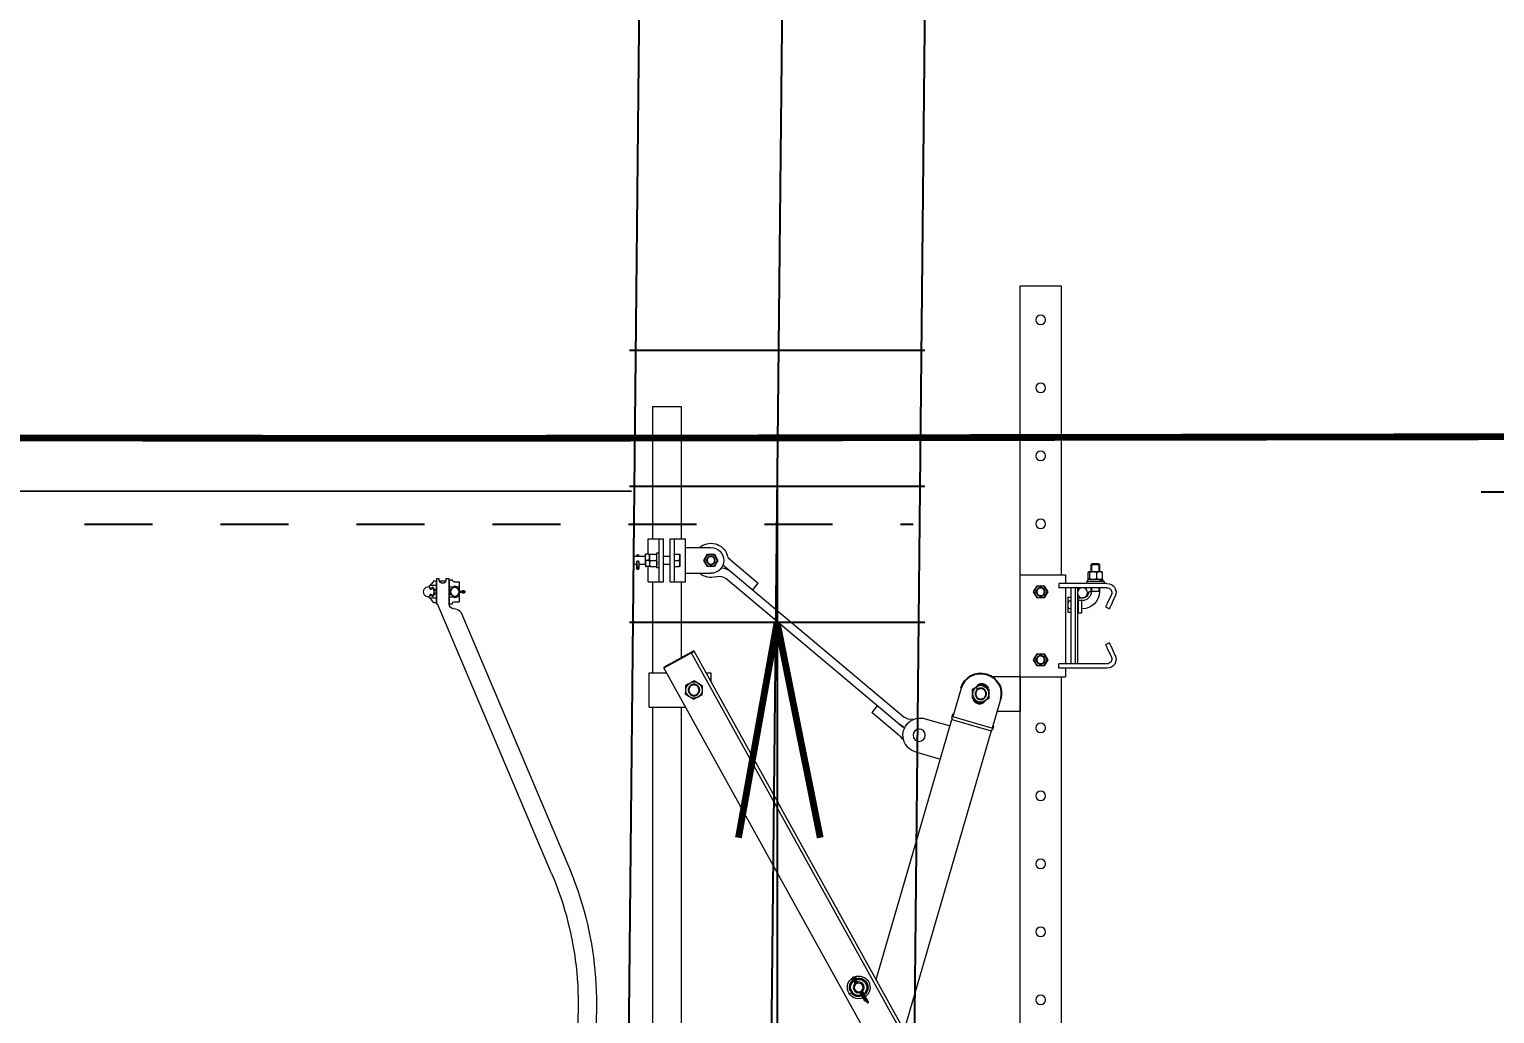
# Model space of a CAD drawing. Header units: millimetres. Extents: x -37020 to 35906, y -101 to 52234.
# Drawn here: x -108.002 to -105.846, y 321.276 to 322.724 of the extents above; entities that cross this region are included whole.
import ezdxf

# ---------------------------------------------------------------- set-up
doc = ezdxf.new("R2010")
doc.units = ezdxf.units.MM
doc.header["$PDMODE"] = 35
doc.header["$PDSIZE"] = 1
for name, pattern in [('CENTROX2', [101.6, 63.5, -12.7, 12.7, -12.7]), ('DASHED2', [0.375, 0.25, -0.125]), ('HIDDEN', [9.525, 6.35, -3.175])]:
    doc.linetypes.add(name, pattern=pattern)
for name, color, linetype in [('Catenaria', 2, 'Continuous'), ('Eje unifilar', 4, 'CENTROX2'), ('R10', 240, 'Continuous'), ('unifilar VIAS Ppales', 5, 'DASHED2')]:
    doc.layers.add(name, color=color, linetype=linetype)
doc.styles.add('Romans', font='romans.shx', dxfattribs={"width": 0.8})
doc.styles.get("Standard").update_dxf_attribs({"font": 'arial.ttf'})
doc.dimstyles.get("Standard").update_dxf_attribs({"dimtxt": 0.18, "dimasz": 0.18, "dimexe": 0.18, "dimexo": 0.0625, "dimgap": 0.09, "dimtad": 0, "dimtih": 1, "dimtoh": 1, "dimdec": 4, "dimzin": 0, "dimdsep": 46, "dimtxsty": 'Standard', "dimcen": 0.09, "dimadec": 0, "dimazin": 0, "dimtfac": 1, "dimtdec": 4, "dimtofl": 0, "dimtmove": 0, "dimatfit": 3, "dimfxl": 1, "dimtolj": 1, "dimtzin": 0, "dimarcsym": 0})

# ---------------------------------------------------------------- blocks, each defined once
blk = doc.blocks.new('cat1234')
at = {"layer": 'Catenaria', "color": 0, "ltscale": 0.1}
for p, q in [((0.9998, 0.42), (10.8394, 0.3188)), ((0.9998, 0.21), (10.8394, 0.1088)), ((0.9998, 0.21), (10.8394, 0.1088)), ((0.9998, 0), (10.8372, -0.1012))]:
    blk.add_line(p, q, dxfattribs=at)
blk = doc.blocks.new('ménsula móvil IN G 2.8m')
at = {"color": 8, "linetype": 'Continuous', "lineweight": 15}
for p, q in [((2372.6, 109.7), (2386, 103.5)), ((2446, 103.5), (2459.4, 109.7)), ((1283.3, 92.1), (2376.6, -513.9)), ((1285.6, 96.3), (2378.9, -509.8)), ((2353.6, 97.6), (2353.6, 26.7)), ((2360, 97.6), (2360, 26.7)), ((2383.3, 97.8), (2370, 104)), ((2390.8, 101.3), (2388.1, 95.5)), ((2443.9, 95.5), (2441.2, 101.3)), ((2462, 104), (2448.7, 97.8)), ((2472, 86.5), (2466.4, 86.5)), ((2466.4, 86.5), (2466.4, 74.5)), ((2472, 97.6), (2472, 26.7)), ((2478.4, 97.6), (2478.4, 26.7)), ((2481.2, 93.2), (2478.4, 93.2)), ((2481.2, 93.2), (2481.2, 67.8)), ((2484.3, 91.5), (2481.2, 91.5)), ((2484.3, 89), (2481.2, 89)), ((2484.3, 87.7), (2481.2, 87.7)), ((2484.3, 91.5), (2484.3, 89)), ((2484.5, 90.3), (2484.3, 90)), ((2484.3, 87.8), (2484.3, 89)), ((2484.3, 87.7), (2484.3, 69.5)), ((2485.6, 90.9), (2494.4, 90.9)), ((2495.7, 90), (2495.5, 90.3)), ((2495.7, 86.8), (2495.7, 90)), ((2495.7, 77.5), (2495.7, 86.8)), ((2506.1, 86.5), (2495.7, 86.5)), ((2507.1, 85.5), (2506.1, 86.5)), ((2506.1, 74.5), (2506.1, 86.5)), ((2472, 85.5), (2466.4, 85.5)), ((2466.4, 75.5), (2472, 75.5)), ((2466.4, 74.5), (2472, 74.5)), ((2466.4, 72.4), (2466.4, 74.5)), ((2478.4, 67.8), (2481.2, 67.8)), ((2481.2, 69.5), (2484.3, 69.5)), ((2484.3, 71), (2484.5, 70.7)), ((2485.6, 82.7), (2494.4, 82.7)), ((2485.6, 72.3), (2494.4, 72.3)), ((2485.6, 70.1), (2494.4, 70.1)), ((2495.5, 70.7), (2495.7, 71)), ((2506.1, 85.5), (2495.7, 85.5)), ((2495.7, 71.2), (2495.7, 77.5)), ((2495.7, 75.5), (2506.1, 75.5)), ((2495.7, 74.5), (2506.1, 74.5)), ((2495.7, 71), (2495.7, 71.2)), ((2506.1, 74.5), (2507.1, 75.5)), ((2507.1, 85.5), (2507.1, 75.5)), ((1261, 51.8), (2354.2, -554.2)), ((2472, 54), (2360, 54)), ((2472, 51), (2360, 51)), ((2360, 44.8), (2472, 44.8)), ((2434.6, 59.9), (2434.6, 55.2)), ((2453.1, 59.9), (2434.6, 59.9)), ((2453.1, 55.2), (2434.6, 55.2)), ((2436.1, 40.8), (2436.1, 44.8)), ((2441.1, 61.2), (2441.1, 59.9)), ((2441.1, 55.2), (2441.1, 54)), ((2441.6, 40.8), (2441.6, 44.8)), ((2452.6, 40.8), (2452.6, 44.8)), ((2453.1, 61.2), (2453.1, 55.2)), ((2453.1, 59.9), (2453.1, 55.2)), ((2453.1, 54), (2453.1, 55.2)), ((2453.1, 55.2), (2455, 55.2)), ((2457, 61.2), (2457, 61.5)), ((2457, 57.2), (2457, 61.2)), ((2458.1, 40.8), (2458.1, 44.8)), ((2341, 30.1), (1404.9, 30.1)), ((2353.6, 36.5), (2341, 36.5)), ((2341, -30), (2341, 36.5)), ((2353.6, 26.7), (2360, 26.7)), ((2472, 36.5), (2360, 36.5)), ((2436.1, 40.8), (2437.6, 39.9)), ((2438.9, 39.9), (2437.6, 39.9)), ((2447.1, 39.9), (2438.9, 39.9)), ((2455.3, 39.9), (2447.1, 39.9)), ((2456.6, 39.9), (2455.3, 39.9)), ((2456.6, 39.9), (2458.1, 40.8)), ((2478.4, 26.7), (2472, 26.7)), ((2491, 36.5), (2478.4, 36.5)), ((2491, -30), (2491, 36.5)), ((2916, 30.1), (2491, 30.1)), ((2916, -30.2), (2916, 30.1)), ((1513.6, -30.2), (2916, -30.2)), ((2341.4, -30.2), (2290.6, -30.2)), ((2290.6, -64.5), (2290.6, -30.2)), ((2341.4, -72.1), (2341.4, -30.2)), ((2307.6, -59.1), (2265.3, -71.4)), ((2261.5, -72.6), (1821.7, -200.9)), ((2278.4, -130.4), (2261.5, -72.6)), ((2263, -70.7), (2261.7, -73.2)), ((2267.8, -69.3), (2263, -70.7)), ((2264.9, -70.1), (2282.6, -130.6)), ((2268.2, -70.6), (2267.8, -69.3)), ((2269.1, -70), (2269.2, -70.3)), ((2324.4, -117), (2282.2, -129.3)), ((2285.5, -129.8), (2285.1, -128.5)), ((2286.1, -128.2), (2286.2, -128.5)), ((1896, -242.1), (2278.4, -130.4)), ((2230.5, -183.9), (2219.9, -147.5)), ((2279.3, -169.7), (2268.7, -133.3)), ((2280.7, -131.2), (2278.2, -129.8)), ((2285.5, -129.8), (2280.7, -131.2)), ((2254.2, -207.4), (2288.6, -248.4)), ((2266.1, -201.9), (2485.5, -463)), ((2503.4, -464.6), (2281.8, -200.7)), ((1877.4, -263.4), (1861.7, -254.7)), ((1877.2, -263.7), (1861.9, -255.2)), ((1878.3, -262.2), (1862.8, -253.6)), ((1877.1, -264), (1864.9, -257.3)), ((1877.2, -263.7), (1865.4, -257.2)), ((2298.4, -240.3), (2288.6, -248.4)), ((1864.5, -258.8), (1876.5, -265.4)), ((1877.7, -277.6), (1876.7, -279)), ((1879.3, -278.5), (1878.6, -280.1)), ((1890.2, -273), (1891.4, -273.7)), ((1892.1, -272.4), (1891.1, -271.8)), ((1892.3, -272), (1891.2, -271.5)), ((1892.3, -272), (1891.2, -271.5)), ((1892.5, -271.7), (1891.4, -271.2)), ((1891.4, -273.7), (1892.1, -272.4)), ((1893.2, -270.4), (1891.9, -269.8)), ((1892.1, -272.4), (1892.3, -272)), ((1892.5, -271.7), (1892.3, -272)), ((1893.2, -270.4), (1892.5, -271.7)), ((1896.3, -274.3), (1894.8, -275.1)), ((2468.9, -423.5), (2478.6, -415.4)), ((2513.1, -456.4), (2478.6, -415.4)), ((2347, -485), (2334.2, -485)), ((2347, -492.1), (2347, -485)), ((2493.2, -522.5), (2493.2, -485)), ((2512.2, -474.7), (2503.2, -479.9)), ((2503.2, -479.9), (2503.2, -490.2)), ((2503.2, -490.2), (2512.2, -495.4)), ((2521.2, -479.9), (2512.2, -474.7)), ((2512.2, -495.4), (2521.2, -490.2)), ((2521.2, -490.2), (2521.2, -479.9)), ((2531.2, -522.5), (2531.2, -485)), ((2296.2, -528.9), (1832.2, -528.9)), ((2296.2, -576), (2296.2, -522)), ((2480.5, -528.9), (2368.2, -528.9)), ((2480.5, -545), (2480.5, -522.5)), ((2480.5, -522.5), (2544, -522.5)), ((2480.5, -538.6), (2544, -538.6)), ((2507.7, -530.7), (2503.2, -530.7)), ((2503.2, -538.6), (2503.2, -531.5)), ((2516.7, -530.7), (2507.7, -530.7)), ((2512.2, -538.6), (2512.2, -531.5)), ((2521.2, -530.7), (2516.7, -530.7)), ((2521.2, -538.6), (2521.2, -531.5)), ((2544, -545), (2544, -522.5)), ((2738.6, -528.9), (2544, -528.9)), ((2738.6, -571.1), (2738.6, -528.9)), ((2347, -576), (2347, -550.1)), ((2480.5, -545), (2544, -545)), ((2480.5, -577.4), (2480.5, -555)), ((2480.5, -555), (2544, -555)), ((2506.2, -545), (2506.2, -555)), ((2518.2, -555), (2518.2, -545)), ((2544, -577.4), (2544, -555)), ((2296.2, -571.1), (1832.2, -571.1)), ((2296.2, -576), (2347, -576)), ((2480.5, -571.1), (2347, -571.1)), ((2480.5, -561.3), (2544, -561.3)), ((2480.5, -577.4), (2503.2, -577.4)), ((2501.2, -561.3), (2501.2, -564.5)), ((2501.2, -564.5), (2523.3, -564.5)), ((2503.2, -574.5), (2503.2, -565.3)), ((2507.7, -575.3), (2503.2, -575.3)), ((2503.2, -576.1), (2503.2, -580.5)), ((2507.7, -581.3), (2503.2, -581.3)), ((2506.2, -581.3), (2506.2, -591.2)), ((2516.7, -575.3), (2507.7, -575.3)), ((2507.7, -581.3), (2516.7, -581.3)), ((2512.2, -574.5), (2512.2, -565.3)), ((2512.2, -576.1), (2512.2, -580.5)), ((2521.2, -575.3), (2516.7, -575.3)), ((2516.7, -581.3), (2521.2, -581.3)), ((2518.2, -597.7), (2518.2, -581.3)), ((2521.2, -574.5), (2521.2, -565.3)), ((2521.2, -576.1), (2521.2, -580.5)), ((2521.2, -577.4), (2544, -577.4)), ((2523.3, -564.5), (2523.3, -561.3)), ((2738.6, -571.1), (2544, -571.1)), ((2499.3, -593.8), (2499.3, -591.5)), ((2502.6, -591.2), (2500.2, -591.2)), ((2500.2, -594.1), (2502.6, -594.1)), ((2500.6, -591.5), (2500.6, -593.8)), ((2502.6, -591.5), (2500.6, -591.5)), ((2502.6, -593.8), (2500.6, -593.8)), ((2510.5, -591.2), (2502.6, -591.2)), ((2510.5, -591.2), (2502.6, -591.2)), ((2502.6, -591.5), (2502.6, -593.8)), ((2502.6, -594.1), (2510.5, -594.1)), ((2510.5, -594.1), (2502.6, -594.1)), ((2502.8, -593.8), (2502.8, -591.5)), ((2506.2, -594.1), (2506.2, -597.7)), ((2506.2, -597.7), (2518.2, -597.7)), ((2506.2, -597.7), (2507.2, -598.6)), ((2507.2, -598.6), (2517.3, -598.6)), ((2517.3, -598.6), (2518.2, -597.7)), ((2518.4, -591.2), (2518.2, -591.2)), ((2518.2, -591.2), (2518.5, -591.2)), ((2518.2, -594.1), (2518.4, -594.1)), ((2518.2, -594.1), (2518.5, -594.1)), ((2519.4, -591.2), (2518.4, -591.2)), ((2518.5, -591.2), (2518.4, -591.2)), ((2518.4, -594.1), (2519.4, -594.1)), ((2518.4, -594.1), (2518.5, -594.1)), ((2518.5, -591.2), (2519.5, -591.2)), ((2518.5, -594.1), (2519.5, -594.1)), ((2430.8, -850.5), (2062.5, -694.5)), ((2051.9, -719.3), (2445.8, -886.1)), ((2435.4, -852.4), (2430.8, -850.5)), ((2451.5, -862.2), (2451.5, -855.2)), ((2480.5, -855.2), (2451.5, -855.2)), ((2462.3, -855.3), (2458.5, -861.7)), ((2458.5, -861.7), (2462.3, -868.2)), ((2469.7, -855.3), (2462.3, -855.3)), ((2464.3, -849.2), (2464.4, -848.8)), ((2464.4, -849.7), (2464.3, -849.2)), ((2464.4, -848.8), (2464.6, -848.4)), ((2464.6, -850), (2464.4, -849.7)), ((2464.6, -848.4), (2464.8, -848.1)), ((2465.6, -850), (2464.6, -850)), ((2464.8, -848.1), (2465.1, -848.1)), ((2464.8, -851.9), (2464.8, -855.2)), ((2464.8, -851.9), (2464.9, -851.9)), ((2464.9, -851.9), (2465.1, -851.9)), ((2465.1, -848.1), (2465.4, -848.1)), ((2465.1, -851.9), (2465.1, -855.2)), ((2465.1, -851.9), (2465.1, -855.2)), ((2465.5, -851.9), (2465.1, -851.9)), ((2465.1, -851.9), (2465.1, -851.9)), ((2465.4, -848.1), (2465.6, -848.4)), ((2465.9, -851.9), (2465.5, -851.9)), ((2465.6, -848.4), (2465.8, -848.8)), ((2465.8, -849.7), (2465.6, -850)), ((2465.9, -850.4), (2465.6, -850)), ((2465.8, -848.8), (2465.9, -849.2)), ((2465.9, -849.2), (2465.8, -849.7)), ((2466.3, -850.6), (2465.9, -850.4)), ((2466.3, -851.9), (2465.9, -851.9)), ((2466.7, -850.8), (2466.3, -850.6)), ((2466.7, -851.9), (2466.3, -851.9)), ((2467, -850.9), (2466.7, -850.8)), ((2467, -851.9), (2466.7, -851.9)), ((2467.3, -850.8), (2467, -850.9)), ((2467.1, -851.9), (2467, -851.9)), ((2467.1, -855.2), (2467.1, -851.9)), ((2467.1, -851.9), (2467.1, -851.9)), ((2467.4, -850.7), (2467.3, -850.8)), ((2473.5, -861.7), (2469.7, -855.3)), ((2469.7, -868.2), (2473.5, -861.7)), ((2480.5, -862.2), (2480.5, -855.2)), ((2447.9, -870.7), (2445, -869.5)), ((2485.7, -870.7), (2447.9, -870.7)), ((2448.5, -869.7), (2448.5, -865.2)), ((2448.5, -865.2), (2448.5, -865.2)), ((2448.5, -869.7), (2483.5, -869.7)), ((2449, -870.7), (2449, -869.7)), ((2457.3, -862.2), (2457.7, -862.7)), ((2458.5, -862.7), (2457.7, -862.7)), ((2458.5, -869.7), (2458.5, -862.7)), ((2462.3, -868.2), (2469.7, -868.2)), ((2473.5, -869.7), (2473.5, -862.7)), ((2473.5, -862.7), (2474.3, -862.7)), ((2474.7, -862.2), (2474.3, -862.7)), ((2482.1, -884.6), (2482.1, -874.8)), ((2483.8, -874.7), (2482.4, -874.7)), ((2483, -870.7), (2483, -869.7)), ((2483.5, -869.7), (2483.5, -865.2)), ((2483.5, -865.2), (2483.5, -865.2)), ((2484.8, -874.7), (2483.8, -874.7)), ((2485.5, -874.7), (2484.8, -874.7)), ((2485.7, -874.7), (2485.5, -874.7)), ((2485.7, -874.7), (2485.7, -870.7)), ((2485.7, -874.7), (2485.7, -874.7)), ((2485.7, -888.7), (2448, -888.7)), ((2450, -889.2), (2450, -892.7)), ((2465, -889.2), (2450, -889.2)), ((2450, -892.7), (2451.9, -894.3)), ((2451, -888.7), (2451, -889.2)), ((2451.9, -894.3), (2454.1, -896.2)), ((2454.1, -896.2), (2456.5, -898.3)), ((2456.5, -889.2), (2456.5, -898.3)), ((2456.5, -898.3), (2458.1, -899.7)), ((2462.1, -897.7), (2458.5, -899.6)), ((2459.2, -894.2), (2465, -889.2)), ((2462.1, -897.7), (2459.2, -894.2)), ((2465, -889.2), (2465, -888.7)), ((2467, -889.2), (2467, -888.7)), ((2467, -889.2), (2472.8, -894.2)), ((2482, -889.2), (2467, -889.2)), ((2472.8, -894.2), (2469.9, -897.6)), ((2473.8, -899.7), (2469.9, -897.6)), ((2475.5, -898.3), (2473.8, -899.7)), ((2475.5, -889.2), (2475.5, -898.3)), ((2477.9, -896.2), (2475.5, -898.3)), ((2480.1, -894.3), (2477.9, -896.2)), ((2482, -892.7), (2480.1, -894.3)), ((2481, -889), (2480.8, -888.7)), ((2481, -889.2), (2481, -889)), ((2482, -892.7), (2482, -889.2)), ((2482.4, -884.7), (2483.8, -884.7)), ((2483.8, -884.7), (2484.8, -884.7)), ((2484.8, -884.7), (2485.5, -884.7)), ((2485.5, -884.7), (2485.7, -884.7)), ((2485.7, -888.7), (2485.7, -884.7)), ((2485.7, -884.7), (2485.7, -884.7))]:
    blk.add_line(p, q, dxfattribs=at)
at = {"color": 8}
blk.add_line((2378.9, -509.8), (2354.2, -554.2), dxfattribs=at)
at = {"color": 8, "linetype": 'Continuous', "lineweight": 15, "flags": 128}
for points in [[(2388.1, 95.5), (2388, 95.6), (2387.8, 95.7), (2387.4, 95.8), (2386.9, 96.1), (2386.4, 96.3), (2385.7, 96.7), (2384.9, 97), (2384.1, 97.4), (2383.3, 97.8)], [(2386, 103.5), (2386.8, 103.2), (2387.6, 102.8), (2388.3, 102.4), (2389, 102.1), (2389.6, 101.8), (2390.1, 101.6), (2390.5, 101.4), (2390.7, 101.3), (2390.8, 101.3)], [(2441.2, 101.3), (2441.3, 101.3), (2441.5, 101.4), (2441.9, 101.6), (2442.4, 101.8), (2443, 102.1), (2443.7, 102.4), (2444.4, 102.8), (2445.2, 103.2), (2446, 103.5)], [(2448.7, 97.8), (2447.9, 97.4), (2447.1, 97), (2446.3, 96.7), (2445.6, 96.3), (2445.1, 96.1), (2444.6, 95.8), (2444.2, 95.7), (2444, 95.6), (2443.9, 95.5)], [(1862.8, -253.6), (1862.8, -253.6), (1862.6, -253.6), (1862.3, -253.6), (1861.8, -253.6), (1861.3, -253.6)], [(1861.3, -253.6), (1861.5, -254), (1861.6, -254.3), (1861.7, -254.7)], [(1861.7, -254.7), (1861.8, -254.8), (1861.8, -254.9), (1861.8, -254.9), (1861.9, -255), (1861.9, -255.1), (1861.9, -255.1), (1861.9, -255.2), (1861.9, -255.2), (1861.9, -255.2), (1861.9, -255.2)], [(1863.8, -257.5), (1864.1, -257.4), (1864.5, -257.4), (1864.9, -257.3)], [(1864.5, -258.8), (1864.5, -258.7), (1864.4, -258.6), (1864.2, -258.3), (1864, -257.9), (1863.8, -257.5)], [(1864.9, -257.3), (1865, -257.3), (1865, -257.2), (1865.1, -257.2), (1865.2, -257.2), (1865.3, -257.2), (1865.3, -257.2), (1865.4, -257.2), (1865.4, -257.2), (1865.4, -257.2), (1865.4, -257.2)], [(1892.9, -275.4), (1893, -275.4), (1893.3, -275.3), (1893.7, -275.1), (1894.3, -274.9)], [(1895, -272.7), (1894.7, -273.4), (1894.3, -274)], [(1894.3, -274.9), (1894.4, -274.9), (1894.4, -274.9), (1894.5, -274.9), (1894.5, -274.8), (1894.6, -274.8), (1894.6, -274.8), (1894.6, -274.8), (1894.6, -274.8)], [(1895.3, -275.6), (1895.9, -274.7), (1896, -274.6)], [(1895.5, -270.8), (1895.5, -270.9), (1895.6, -271.2), (1895.7, -271.7), (1895.8, -272.2)], [(1895.8, -272.2), (1895.8, -272.3), (1895.8, -272.4), (1895.8, -272.4), (1895.8, -272.5), (1895.8, -272.5), (1895.9, -272.6), (1895.9, -272.6), (1895.9, -272.6)], [(1896.4, -274), (1896.9, -272.8), (1896.9, -272.7)]]:
    blk.add_lwpolyline(points, dxfattribs=at)
at = {"color": 8, "linetype": 'Continuous', "lineweight": 15}
for points in [[(2375, 5.2), (2366, 10.4), (2357, 5.2), (2357, -5.2), (2366, -10.4), (2375, -5.2)], [(2475, 5.2), (2466, 10.4), (2457, 5.2), (2457, -5.2), (2466, -10.4), (2475, -5.2)], [(2322.9, -76), (2309.1, -76), (2302.1, -88), (2309.1, -100), (2322.9, -100), (2329.9, -88)]]:
    blk.add_lwpolyline(points, close=True, dxfattribs=at)
blk.add_lwpolyline([(2470, -897.2), (2471.6, -895.2, 0.376662), (2471.6, -894.7, 0.42904), (2460.4, -894.7, 0.376662), (2460.4, -895.2), (2462, -897.2, -0.476974), (2461.9, -897.8), (2458.5, -899.6, 0.278878), (2458.3, -899.9, 1.011739), (2473.7, -899.9, 0.278879), (2473.5, -899.6), (2470.1, -897.8, -0.476974)], format="xyb", close=True, dxfattribs=at)
for centre, radius in [((2464.5, 61.5), 7.5), ((1866, 0), 7), ((1966, 0), 7), ((2066, 0), 7), ((2166, 0), 7), ((2266, 0), 7), ((2366, 0), 9), ((2466, 0), 9), ((2566, 0), 7), ((2666, 0), 7), ((2766, 0), 7), ((2866, 0), 7), ((2316, -88), 12), ((2255, -178.7), 9), ((1884.2, -267.6), 8), ((1884.2, -267.6), 6.5), ((2512.2, -485), 9), ((2466, -861.7), 6.47)]:
    blk.add_circle(centre, radius, dxfattribs=at)
at = {"color": 8, "linetype": 'HIDDEN'}
for centre, radius in [((2366, 0), 6), ((2466, 0), 6), ((2316, -88), 8), ((2512.2, -485), 6), ((2512.2, -485), 6), ((2512.2, -485), 6), ((2512.2, -485), 6), ((2321.6, -510), 8)]:
    blk.add_circle(centre, radius, dxfattribs=at)
at = {"color": 8, "linetype": 'Continuous', "lineweight": 15}
for centre, radius, start, end in [((2367, 97.6), 13.4, 65, 180), ((2465, 97.6), 13.4, 0, 115), ((2367, 97.6), 7, 65, 180), ((2466.4, 61.2), 25.3, 90, 180), ((2465, 97.6), 7, 0, 115), ((2466.4, 61.2), 13.3, 90, 180), ((2466.4, 61.2), 9.39, 100.1106, 179.128), ((2464.4, 72.4), 2, 280.1131, 0), ((2455, 57.2), 2, 270, 0), ((2268.1, -70.3), 1, 16.2748, 106.2748), ((2285.2, -128.8), 1, 286.2748, 16.2748), ((2255, -177.2), 25.4, 195.3726, 17.177), ((2293.3, -191.1), 15, 169.5453, 220.0236), ((2242.7, -217), 15, 40.0236, 64.696), ((2293.3, -191.1), 27.7, 201.4091, 220.0236), ((1884.2, -267.6), 16.7, 337.9875, 144.6254), ((1884.2, -267.6), 13.7, 92.4976, 143.2412), ((1884.2, -267.6), 11.9, 121, 142.0659), ((1884.2, -267.6), 11.9, 61, 121), ((1884.2, -267.6), 13.7, 31.5399, 89.9713), ((1884.2, -267.6), 11.9, 1, 61), ((1884.2, -267.6), 16.7, 157.3746, 253.2356), ((1884.2, -267.6), 13.7, 158.7588, 209.4223), ((1884.2, -267.6), 11.9, 159.9341, 181), ((1884.2, -267.6), 11.9, 181, 241), ((1884.2, -267.6), 13.7, 212.1347, 236.5), ((1884.2, -267.6), 11.9, 241, 301), ((1884.2, -267.6), 13.7, 245.5, 269.5138), ((1884.2, -267.6), 16.7, 253.2356, 324.0125), ((1884.2, -267.6), 13.7, 272.7122, 316.2437), ((1884.2, -267.6), 11.9, 301, 317.2902), ((1889.8, -276.6), 3.36, 20.2664, 61), ((1889.8, -276.6), 4.85, 20.2664, 61), ((1894.8, -267.5), 5.21, 241, 281.7336), ((1889.8, -276.6), 5.21, 20.2664, 61), ((1894.8, -267.5), 4.85, 241, 281.7336), ((1896.2, -274.2), 3.51, 200.2664, 61), ((1894.8, -267.5), 3.36, 241, 281.7336), ((1896.2, -274.2), 2.03, 200.2664, 101.7336), ((1896.2, -274.2), 1.67, 200.2664, 101.7336), ((1896.2, -274.2), 3.51, 61, 101.7336), ((1884.2, -267.6), 11.9, 344.7098, 1), ((1884.2, -267.6), 13.7, 345.7563, 30.0692), ((2474, -472.7), 15, 342.101, 40.0236), ((2512.2, -485), 19, 0, 180), ((2474, -472.7), 27.7, 6.8609, 40.0236), ((2524.6, -446.8), 27.7, 220.0236, 227.3807), ((2524.6, -446.8), 15, 220.0236, 252.1403), ((2512.2, -485.1), 25.2, 318.1677, 72.1403), ((2512.2, -485.1), 25.2, 162.101, 220.3089), ((2321.6, -510), 12, 152, 212), ((2321.6, -510), 12, 92, 152), ((2321.6, -510), 12, 212, 272), ((2321.6, -510), 12, 32, 92), ((2321.6, -510), 12, 272, 332), ((2321.6, -510), 12, 332, 32), ((2516.6, -592.6), 2.33, 322.408, 37.592), ((2519.4, -591.5), 0.23, 79.0376, 90), ((2519.4, -593.8), 0.23, 270, 280.9624), ((2519.2, -592.6), 1.45, 280.9624, 79.0376), ((1859.3, -1174.2), 521, 67.0463, 102.0463), ((1859.3, -1174.2), 494, 67.0463, 102.0463), ((2427.6, -863.8), 13.8, 359.3939, 55.3896), ((2468.9, -862.5), 11.6, 140.8336, 178.3498), ((2465, -850.4), 0.568, 136.9383, 207.7655), ((2461.8, -851.8), 3.32, 358.8942, 32.9118), ((2468.4, -851.8), 3.32, 147.1843, 181.1947), ((2463.1, -862.5), 11.6, 1.6502, 39.1664), ((2447.4, -864), 6, 179.3939, 247.0463), ((2448.5, -862.2), 3, 270, 0), ((2483.5, -862.2), 3, 180, 270)]:
    blk.add_arc(centre, radius, start, end, dxfattribs=at)
at = {"color": 8}
for centre, radius, start, end in [((2316, -88), 30.2, 286.2748, 106.2748), ((2310, -89.8), 8.75, 121.9148, 254.8547), ((2322, -86.3), 8.75, 302.6395, 74.8547)]:
    blk.add_arc(centre, radius, start, end, dxfattribs=at)
at = {"color": 8, "linetype": 'HIDDEN'}
blk.add_arc((2322, -86.3), 8.75, 286.2748, 301.9148, dxfattribs=at)
at = {"color": 8, "lineweight": 15}
blk.add_arc((2506.7, -445.2), 21.4, 220.0236, 220.0449, dxfattribs=at)
at = {"color": 8, "linetype": 'Continuous', "lineweight": 15}
for centre, major_axis, ratio, start_param, end_param in [((2500.6, -592.6), (-2.12, 0), 0.683289, -1.379467, -0.933429), ((2499.3, -592.6), (0, 1.45), 0.002646, 0.637368, 2.504225), ((2500.6, -592.6), (2.12, 0), 0.683289, 4.075021, 4.52106), ((2500.2, -591.5), (-0.337, 0), 0.683289, 3.141593, 4.903718), ((2500.2, -593.8), (-0.337, 0), 0.683289, 1.379467, 3.141593), ((2502.6, -592.6), (0, 1.45), 0.268541, -0.637368, -0.191329), ((2502.6, -591.5), (0, 0.23), 0.268541, -0.191329, 1.570796), ((2502.6, -592.6), (0, 1.45), 0.268541, 3.332922, 3.77896), ((2502.6, -593.8), (0, 0.23), 0.268541, 1.570796, 3.332922), ((2501.3, -592.6), (2.51, 0), 0.578234, -0.933429, 0.933429)]:
    blk.add_ellipse(centre, major_axis=major_axis, ratio=ratio, start_param=start_param, end_param=end_param, dxfattribs=at)
for points, knots in [([(2484.3, 86.8), (2484.4, 87.4), (2484.5, 88.6), (2485, 89.9), (2485.5, 90.7), (2485.6, 90.9)], [0, 0, 0, 0, 0.406293, 0.82727, 1, 1, 1, 1]), ([(2485.6, 82.7), (2485.3, 83.3), (2484.6, 84.6), (2484.3, 86.1), (2484.3, 86.8), (2484.3, 86.8)], [0, 0, 0, 0, 0.484341, 0.986326, 1, 1, 1, 1]), ([(2485.6, 90.9), (2485.2, 90.8), (2484.7, 90.5), (2484.6, 90.3), (2484.6, 90.2)], [0, 0, 0, 0, 0.7373052, 1, 1, 1, 1]), ([(2495.7, 86.8), (2495.7, 87.4), (2495.6, 88.6), (2495, 89.9), (2494.6, 90.7), (2494.4, 90.9)], [0, 0, 0, 0, 0.406293, 0.82727, 1, 1, 1, 1]), ([(2494.4, 90.9), (2494.8, 90.8), (2495.3, 90.5), (2495.4, 90.3), (2495.5, 90.2)], [0, 0, 0, 0, 0.7373052, 1, 1, 1, 1]), ([(2494.4, 82.7), (2494.8, 83.3), (2495.4, 84.6), (2495.7, 86.1), (2495.7, 86.8), (2495.7, 86.8)], [0, 0, 0, 0, 0.484341, 0.986326, 1, 1, 1, 1]), ([(2484.3, 77.5), (2484.3, 77.6), (2484.3, 78.4), (2484.5, 79.8), (2485.1, 81.4), (2485.5, 82.4), (2485.6, 82.7)], [0, 0, 0, 0, 0.066532, 0.435282, 0.81455, 1, 1, 1, 1]), ([(2485.6, 72.3), (2485.4, 72.7), (2485, 73.7), (2484.4, 75.5), (2484.4, 76.8), (2484.3, 77.5)], [0, 0, 0, 0, 0.26546, 0.628076, 1, 1, 1, 1]), ([(2484.3, 71.2), (2484.4, 71.3), (2484.5, 71.6), (2485, 72), (2485.5, 72.2), (2485.6, 72.3)], [0, 0, 0, 0, 0.406292, 0.82727, 1, 1, 1, 1]), ([(2485.6, 70.1), (2485.2, 70.2), (2484.7, 70.5), (2484.6, 70.7), (2484.6, 70.8)], [0, 0, 0, 0, 0.737305, 1, 1, 1, 1]), ([(2495.7, 77.5), (2495.7, 77.6), (2495.7, 78.4), (2495.5, 79.8), (2495, 81.4), (2494.6, 82.4), (2494.4, 82.7)], [0, 0, 0, 0, 0.066532, 0.435282, 0.814551, 1, 1, 1, 1]), ([(2494.4, 72.3), (2494.6, 72.7), (2495.1, 73.7), (2495.6, 75.5), (2495.7, 76.8), (2495.7, 77.5)], [0, 0, 0, 0, 0.26546, 0.628076, 1, 1, 1, 1]), ([(2495.7, 71.2), (2495.7, 71.3), (2495.6, 71.6), (2495, 72), (2494.6, 72.2), (2494.4, 72.3)], [0, 0, 0, 0, 0.406292, 0.82727, 1, 1, 1, 1]), ([(2494.4, 70.1), (2494.8, 70.2), (2495.4, 70.6), (2495.7, 71), (2495.7, 71.2), (2495.7, 71.2)], [0, 0, 0, 0, 0.484341, 0.986326, 1, 1, 1, 1]), ([(2438.9, 39.9), (2438.8, 39.9), (2438.3, 39.9), (2437.4, 40.1), (2436.5, 40.5), (2436.1, 40.8)], [0, 0, 0, 0, 0.070092, 0.530785, 1, 1, 1, 1]), ([(2441.6, 40.8), (2441.2, 40.5), (2440.3, 40), (2439.3, 39.9), (2438.9, 39.9)], [0, 0, 0, 0, 0.495458, 1, 1, 1, 1]), ([(2447.1, 39.9), (2445.6, 40), (2443.7, 40.2), (2442, 40.7), (2441.6, 40.8)], [0, 0, 0, 0, 0.805745, 1, 1, 1, 1]), ([(2452.6, 40.8), (2451.2, 40.4), (2449.4, 40), (2447.5, 39.9), (2447.1, 39.9)], [0, 0, 0, 0, 0.781278, 1, 1, 1, 1]), ([(2455.3, 39.9), (2455.3, 39.9), (2454.8, 39.9), (2453.8, 40.1), (2453, 40.5), (2452.6, 40.8)], [0, 0, 0, 0, 0.070092, 0.5307855, 1, 1, 1, 1]), ([(2458.1, 40.8), (2457.6, 40.5), (2456.7, 40), (2455.8, 39.9), (2455.3, 39.9)], [0, 0, 0, 0, 0.495458, 1, 1, 1, 1]), ([(1878.1, -257.4), (1878, -257.5), (1877.1, -258), (1875.7, -258.8), (1874.5, -259.5), (1874, -259.8)], [0, 0, 0, 0, 0.098345, 0.64049, 1, 1, 1, 1]), ([(1884, -253.8), (1883.5, -254.1), (1882.3, -254.9), (1880.4, -256), (1878.9, -256.9), (1878.1, -257.4)], [0, 0, 0, 0, 0.265444, 0.628072, 1, 1, 1, 1]), ([(1884, -253.8), (1884.9, -254.4), (1886.8, -255.4), (1888.9, -256.6), (1890, -257.2), (1890, -257.2)], [0, 0, 0, 0, 0.484547, 0.986748, 1, 1, 1, 1]), ([(1890, -257.2), (1890.9, -257.6), (1892.6, -258.6), (1894.6, -259.7), (1895.7, -260.3), (1896, -260.5)], [0, 0, 0, 0, 0.406635, 0.827972, 1, 1, 1, 1]), ([(1872.3, -267.8), (1872.3, -266.8), (1872.3, -265.2), (1872.3, -263.7), (1872.3, -263.1)], [0, 0, 0, 0, 0.597277, 1, 1, 1, 1]), ([(1872.5, -274.7), (1872.4, -273.6), (1872.4, -271.4), (1872.4, -269.1), (1872.3, -267.8), (1872.3, -267.8)], [0, 0, 0, 0, 0.484546, 0.986748, 1, 1, 1, 1]), ([(1878.5, -278), (1877.6, -277.5), (1875.9, -276.6), (1873.9, -275.5), (1872.8, -274.9), (1872.5, -274.7)], [0, 0, 0, 0, 0.406636, 0.827972, 1, 1, 1, 1]), ([(1884.5, -281.3), (1883.5, -280.8), (1881.6, -279.8), (1879.6, -278.6), (1878.5, -278), (1878.5, -278)], [0, 0, 0, 0, 0.4845457, 0.9867481, 1, 1, 1, 1]), ([(1890.4, -277.8), (1890.2, -277.9), (1889.4, -278.4), (1887.7, -279.4), (1885.9, -280.5), (1884.8, -281.1), (1884.5, -281.3)], [0, 0, 0, 0, 0.066921, 0.435837, 0.815266, 1, 1, 1, 1]), ([(1893.3, -276.1), (1893.1, -276.2), (1892.1, -276.8), (1891.1, -277.3), (1890.4, -277.8)], [0, 0, 0, 0, 0.2287917, 1, 1, 1, 1]), ([(1896, -260.5), (1896.1, -261.6), (1896.1, -263.8), (1896.1, -266.1), (1896.2, -267.4), (1896.2, -267.4)], [0, 0, 0, 0, 0.4845457, 0.9867486, 1, 1, 1, 1]), ([(1896.2, -267.4), (1896.2, -268.4), (1896.2, -269.5), (1896.2, -270.6), (1896.2, -270.8)], [0, 0, 0, 0, 0.847161, 1, 1, 1, 1]), ([(1896.2, -272.6), (1896.3, -272.8), (1896.3, -273.3), (1896.3, -273.9), (1896.3, -274.3)], [0, 0, 0, 0, 0.32141, 1, 1, 1, 1]), ([(2311, -504.4), (2310.9, -504.5), (2310.3, -505.6), (2309.2, -507.7), (2308.2, -509.5), (2307.7, -510.5)], [0, 0, 0, 0, 0.0700988, 0.5307898, 1, 1, 1, 1]), ([(2307.7, -510.5), (2308, -510.9), (2308.7, -512), (2309.9, -514), (2310.9, -515.6), (2311.4, -516.4)], [0, 0, 0, 0, 0.211366, 0.603081, 1, 1, 1, 1]), ([(2314.2, -498.2), (2313.7, -499.2), (2312.6, -501.2), (2311.5, -503.3), (2311, -504.4)], [0, 0, 0, 0, 0.495459, 1, 1, 1, 1]), ([(2311.4, -516.4), (2311.7, -516.8), (2312.9, -518.8), (2314.1, -520.7), (2315.1, -522.2)], [0, 0, 0, 0, 0.232367, 1, 1, 1, 1]), ([(2321.1, -498), (2321, -498), (2319.7, -498.1), (2317.4, -498.1), (2315.3, -498.2), (2314.2, -498.2)], [0, 0, 0, 0, 0.070097, 0.530788, 1, 1, 1, 1]), ([(2328.1, -497.8), (2326.9, -497.8), (2324.7, -497.9), (2322.3, -498), (2321.1, -498)], [0, 0, 0, 0, 0.495457, 1, 1, 1, 1]), ([(2331.7, -503.6), (2331.2, -502.9), (2330.3, -501.3), (2329, -499.3), (2328.3, -498.2), (2328.1, -497.8)], [0, 0, 0, 0, 0.391369, 0.788634, 1, 1, 1, 1]), ([(2328.9, -521.8), (2329.4, -520.8), (2330.5, -518.8), (2331.6, -516.7), (2332.2, -515.6)], [0, 0, 0, 0, 0.495457, 1, 1, 1, 1]), ([(2335.4, -509.5), (2334.5, -508), (2333.3, -506.1), (2332, -504.1), (2331.7, -503.6)], [0, 0, 0, 0, 0.767633, 1, 1, 1, 1]), ([(2332.2, -515.6), (2332.2, -515.5), (2332.8, -514.4), (2333.9, -512.3), (2334.9, -510.5), (2335.4, -509.5)], [0, 0, 0, 0, 0.070099, 0.530788, 1, 1, 1, 1]), ([(2315.1, -522.2), (2316.2, -522.2), (2318.4, -522.1), (2320.8, -522), (2322, -522)], [0, 0, 0, 0, 0.495457, 1, 1, 1, 1]), ([(2322, -522), (2322.1, -522), (2323.4, -521.9), (2325.7, -521.9), (2327.8, -521.8), (2328.9, -521.8)], [0, 0, 0, 0, 0.070099, 0.53079, 1, 1, 1, 1]), ([(2503.2, -531.5), (2503.6, -531.4), (2504.3, -531.2), (2505.5, -530.9), (2506.6, -530.7), (2507.4, -530.7), (2507.7, -530.7)], [0, 0, 0, 0, 0.2472686, 0.4953626, 0.746874, 1, 1, 1, 1]), ([(2503.2, -530.7), (2503.2, -530.7), (2503.2, -530.7), (2503.2, -530.8), (2503.2, -531), (2503.2, -531.2), (2503.2, -531.4), (2503.2, -531.5), (2503.2, -531.5)], [0, 0, 0, 0, 0.19903, 0.398926, 0.601147, 0.803999, 0.901978, 1, 1, 1, 1]), ([(2507.7, -530.7), (2507.9, -530.7), (2508.3, -530.7), (2509.1, -530.8), (2510.2, -530.9), (2511.2, -531.2), (2511.9, -531.4), (2512.2, -531.5)], [0, 0, 0, 0, 0.070056, 0.299813, 0.530831, 0.765026, 1, 1, 1, 1]), ([(2512.2, -531.5), (2512.6, -531.4), (2513.3, -531.2), (2514.5, -530.9), (2515.6, -530.7), (2516.4, -530.7), (2516.7, -530.7)], [0, 0, 0, 0, 0.2472686, 0.4953626, 0.746874, 1, 1, 1, 1]), ([(2516.7, -530.7), (2516.9, -530.7), (2517.3, -530.7), (2518.1, -530.8), (2519.2, -530.9), (2520.2, -531.2), (2520.9, -531.4), (2521.2, -531.5)], [0, 0, 0, 0, 0.0700556, 0.2998126, 0.5308313, 0.7650256, 1, 1, 1, 1]), ([(2521.2, -531.5), (2521.2, -531.4), (2521.2, -531.2), (2521.2, -531), (2521.2, -530.8), (2521.2, -530.7), (2521.2, -530.7), (2521.2, -530.7)], [0, 0, 0, 0, 0.195992, 0.395337, 0.59523, 0.797179, 1, 1, 1, 1]), ([(2507.7, -564.5), (2507.6, -564.5), (2507.1, -564.5), (2506.3, -564.6), (2505.3, -564.8), (2504.4, -565), (2503.7, -565.2), (2503.2, -565.3)], [0, 0, 0, 0, 0.070059, 0.376588, 0.530821, 0.683101, 1, 1, 1, 1]), ([(2503.2, -565.3), (2503.2, -565.2), (2503.2, -565), (2503.2, -564.7), (2503.2, -564.6), (2503.2, -564.5), (2503.2, -564.5)], [0, 0, 0, 0, 0.2472686, 0.4953626, 0.746874, 1, 1, 1, 1]), ([(2507.7, -575.3), (2507.6, -575.3), (2507.2, -575.3), (2506.4, -575.3), (2505.3, -575.1), (2504.3, -574.8), (2503.6, -574.6), (2503.2, -574.5)], [0, 0, 0, 0, 0.070056, 0.299813, 0.530831, 0.765026, 1, 1, 1, 1]), ([(2503.2, -574.5), (2503.2, -574.6), (2503.2, -574.9), (2503.2, -575.1), (2503.2, -575.3), (2503.2, -575.3), (2503.2, -575.3)], [0, 0, 0, 0, 0.247269, 0.495363, 0.746874, 1, 1, 1, 1]), ([(2507.7, -575.3), (2507.3, -575.3), (2506.4, -575.4), (2504.9, -575.6), (2503.8, -576), (2503.2, -576.1)], [0, 0, 0, 0, 0.268407, 0.632373, 1, 1, 1, 1]), ([(2503.2, -575.3), (2503.2, -575.3), (2503.2, -575.3), (2503.2, -575.4), (2503.2, -575.6), (2503.2, -575.8), (2503.2, -576), (2503.2, -576.1)], [0, 0, 0, 0, 0.070056, 0.299813, 0.530831, 0.765026, 1, 1, 1, 1]), ([(2507.7, -581.3), (2507.3, -581.3), (2506.4, -581.3), (2504.9, -581), (2503.8, -580.7), (2503.2, -580.5)], [0, 0, 0, 0, 0.268407, 0.632373, 1, 1, 1, 1]), ([(2503.2, -581.3), (2503.2, -581.3), (2503.2, -581.3), (2503.2, -581.3), (2503.2, -581.1), (2503.2, -580.8), (2503.2, -580.6), (2503.2, -580.5)], [0, 0, 0, 0, 0.070056, 0.299813, 0.530831, 0.765026, 1, 1, 1, 1]), ([(2512.2, -565.3), (2511.9, -565.2), (2511.2, -565), (2510, -564.7), (2508.9, -564.6), (2508.1, -564.5), (2507.7, -564.5)], [0, 0, 0, 0, 0.247269, 0.495363, 0.746874, 1, 1, 1, 1]), ([(2512.2, -574.5), (2511.9, -574.6), (2511.2, -574.9), (2510, -575.1), (2508.9, -575.3), (2508.1, -575.3), (2507.7, -575.3)], [0, 0, 0, 0, 0.247269, 0.495363, 0.746874, 1, 1, 1, 1]), ([(2512.2, -576.1), (2511.9, -576), (2510.9, -575.7), (2509.7, -575.5), (2508.6, -575.3), (2508, -575.3), (2507.7, -575.3)], [0, 0, 0, 0, 0.257198, 0.626269, 0.812787, 1, 1, 1, 1]), ([(2512.2, -580.5), (2512.1, -580.6), (2511.7, -580.7), (2510.8, -581), (2509.7, -581.2), (2508.6, -581.3), (2508, -581.3), (2507.7, -581.3)], [0, 0, 0, 0, 0.1285596, 0.257217, 0.6262796, 0.8131452, 1, 1, 1, 1]), ([(2512.2, -565.3), (2512.4, -565.3), (2512.8, -565.1), (2513.7, -564.9), (2514.8, -564.7), (2515.9, -564.5), (2516.5, -564.5), (2516.7, -564.5)], [0, 0, 0, 0, 0.128559, 0.257217, 0.626279, 0.812792, 1, 1, 1, 1]), ([(2512.2, -574.5), (2512.4, -574.6), (2512.8, -574.7), (2513.7, -575), (2514.8, -575.2), (2515.9, -575.3), (2516.5, -575.3), (2516.7, -575.3)], [0, 0, 0, 0, 0.128559, 0.257217, 0.626279, 0.812792, 1, 1, 1, 1]), ([(2512.2, -576.1), (2512.6, -576), (2513.3, -575.8), (2514.5, -575.5), (2515.6, -575.4), (2516.4, -575.3), (2516.7, -575.3)], [0, 0, 0, 0, 0.247269, 0.495363, 0.746874, 1, 1, 1, 1]), ([(2512.2, -580.5), (2512.7, -580.7), (2513.5, -580.9), (2514.4, -581.1), (2515.5, -581.3), (2516.2, -581.3), (2516.7, -581.3)], [0, 0, 0, 0, 0.3298121, 0.4953835, 0.6598535, 1, 1, 1, 1]), ([(2516.7, -564.5), (2517, -564.5), (2517.4, -564.5), (2518.3, -564.6), (2519.6, -564.8), (2520.7, -565.2), (2521.2, -565.3)], [0, 0, 0, 0, 0.134092, 0.268456, 0.632398, 1, 1, 1, 1]), ([(2516.7, -575.3), (2517, -575.3), (2517.4, -575.3), (2518.3, -575.2), (2519.6, -575), (2520.7, -574.7), (2521.2, -574.5)], [0, 0, 0, 0, 0.134092, 0.268456, 0.632398, 1, 1, 1, 1]), ([(2516.7, -575.3), (2516.9, -575.3), (2517.3, -575.3), (2518.1, -575.4), (2519.2, -575.6), (2520.2, -575.8), (2520.9, -576), (2521.2, -576.1)], [0, 0, 0, 0, 0.070056, 0.299813, 0.530831, 0.765026, 1, 1, 1, 1]), ([(2516.7, -581.3), (2516.9, -581.3), (2517.3, -581.3), (2518.1, -581.3), (2519.2, -581.1), (2520.2, -580.8), (2520.9, -580.6), (2521.2, -580.5)], [0, 0, 0, 0, 0.070056, 0.299813, 0.530831, 0.765026, 1, 1, 1, 1]), ([(2521.2, -564.5), (2521.2, -564.5), (2521.2, -564.5), (2521.2, -564.6), (2521.2, -564.8), (2521.2, -565), (2521.2, -565.2), (2521.2, -565.3)], [0, 0, 0, 0, 0.0700556, 0.2998126, 0.5308313, 0.7650256, 1, 1, 1, 1]), ([(2521.2, -575.3), (2521.2, -575.3), (2521.2, -575.3), (2521.2, -575.2), (2521.2, -575.1), (2521.2, -574.9), (2521.2, -574.7), (2521.2, -574.5)], [0, 0, 0, 0, 0.070059, 0.376588, 0.530821, 0.683101, 1, 1, 1, 1]), ([(2521.2, -576.1), (2521.2, -576), (2521.2, -575.8), (2521.2, -575.5), (2521.2, -575.4), (2521.2, -575.3), (2521.2, -575.3)], [0, 0, 0, 0, 0.247269, 0.495363, 0.746874, 1, 1, 1, 1]), ([(2521.2, -580.5), (2521.2, -580.6), (2521.2, -580.9), (2521.2, -581.1), (2521.2, -581.3), (2521.2, -581.3), (2521.2, -581.3)], [0, 0, 0, 0, 0.247269, 0.495363, 0.746874, 1, 1, 1, 1]), ([(2508.1, -591.2), (2508.1, -591.2), (2508.2, -591.1), (2508.3, -591), (2508.6, -590.8), (2508.8, -590.7), (2509.1, -590.6), (2509.4, -590.6), (2509.7, -590.7), (2510, -590.8), (2510.2, -591), (2510.5, -591.2), (2510.7, -591.4), (2510.9, -591.7), (2511, -592), (2511.1, -592.3), (2511.1, -592.5), (2511.2, -592.6)], [0, 0, 0, 0, 0.007353, 0.079304, 0.153361, 0.224729, 0.298371, 0.366432, 0.436535, 0.503615, 0.572511, 0.642094, 0.713546, 0.785744, 0.860107, 0.929006, 1, 1, 1, 1]), ([(2511.2, -592.6), (2511.1, -592.8), (2511.1, -593), (2511, -593.3), (2510.9, -593.6), (2510.7, -593.9), (2510.5, -594.1), (2510.3, -594.3), (2510, -594.5), (2509.7, -594.6), (2509.4, -594.7), (2509.1, -594.7), (2508.8, -594.6), (2508.6, -594.5), (2508.4, -594.3), (2508.2, -594.2), (2508.1, -594.1), (2508.1, -594.1)], [0, 0, 0, 0, 0.068185, 0.138424, 0.206589, 0.276604, 0.347191, 0.419719, 0.492019, 0.56656, 0.636312, 0.708255, 0.775366, 0.84438, 0.912446, 0.982318, 1, 1, 1, 1]), ([(2467.9, -849.2), (2467.9, -848.9), (2467.8, -848.5), (2467.6, -848), (2467.3, -847.5), (2466.9, -847.1), (2466.3, -846.9), (2465.6, -846.9), (2465, -847.2), (2464.5, -847.6), (2464.3, -848.1), (2464.1, -848.6), (2464.1, -849), (2464, -849.2)], [0, 0, 0, 0, 0.127318, 0.178665, 0.263576, 0.351632, 0.445519, 0.543547, 0.65344, 0.758645, 0.828404, 0.905762, 1, 1, 1, 1]), ([(2464, -849.2), (2464.1, -849.5), (2464.1, -849.9), (2464.3, -850.4), (2464.4, -850.6), (2464.5, -850.7)], [0, 0, 0, 0, 0.549863, 0.771621, 1, 1, 1, 1]), ([(2464.5, -850.7), (2464.5, -850.8), (2464.6, -850.8), (2464.7, -851.1), (2464.8, -851.4), (2464.8, -851.7), (2464.8, -851.9)], [0, 0, 0, 0, 0.172258, 0.401018, 0.621225, 1, 1, 1, 1]), ([(2467.1, -851.9), (2467.1, -851.7), (2467.1, -851.5), (2467.2, -851.1), (2467.3, -850.9), (2467.4, -850.8), (2467.4, -850.7)], [0, 0, 0, 0, 0.38007, 0.531541, 0.769317, 1, 1, 1, 1]), ([(2467.4, -850.7), (2467.5, -850.6), (2467.7, -850.3), (2467.8, -849.8), (2467.9, -849.4), (2467.9, -849.2)], [0, 0, 0, 0, 0.259865, 0.593526, 1, 1, 1, 1]), ([(2482.4, -884.7), (2482.1, -884.7), (2481.4, -884.6), (2480.4, -883.7), (2479.6, -882.5), (2479.1, -881.1), (2479, -879.6), (2479.2, -878), (2479.8, -876.5), (2480.7, -875.4), (2481.6, -874.8), (2482.2, -874.7), (2482.4, -874.7)], [0, 0, 0, 0, 0.106265, 0.212638, 0.317087, 0.422308, 0.500007, 0.606504, 0.713007, 0.819174, 0.924051, 1, 1, 1, 1]), ([(2445.8, -886.1), (2445.9, -886.2), (2446.4, -886.5), (2447, -887), (2447.6, -887.8), (2447.9, -888.4), (2448, -888.7)], [0.1291043, 0.1291043, 0.1291043, 0.1291043, 0.2448269, 0.4966943, 0.7502765, 0.9646714, 0.9646714, 0.9646714, 0.9646714])]:
    blk.add_open_spline(points, degree=3, knots=knots, dxfattribs=at)
blk = doc.blocks.new('enlace tol')
at = {"layer": 'Eje unifilar'}
blk.add_line((-462.2, -41817.7, -11480), (5356.8, -41817.7, -11480), dxfattribs=at)
blk = doc.blocks.new('*D247')
at = {"layer": 'Defpoints', "color": 0, "transparency": 16777216}
for p in [(-88.7321, 326.8498), (-88.665, 326.1783), (-136.0816, 321.442)]:
    blk.add_point(p, dxfattribs=at)
at = {"layer": 'Catenaria', "color": 3, "linetype": 'Continuous', "transparency": 16777216, "insert": (-113.2737, 324.7753), "char_height": 0.5, "attachment_point": 5, "rotation": 5.7041, "style": 'Romans'}
blk.add_mtext('\\A1;47.65', dxfattribs=at)

msp = doc.modelspace()

# ---------------------------------------------------------------- linework, layer by layer
at = {"layer": 'Catenaria', "color": 1, "linetype": 'Continuous', "ltscale": 7}
for p, q in [((-106.6847, 322.2514, -11.48), (-107.1193, 322.2514, -11.48)), ((-106.6847, 322.0514, -11.48), (-107.1193, 322.0514, -11.48)), ((-106.902, 322.0514, -11.48), (-106.902, 318.557)), ((-106.6847, 321.8514, -11.48), (-107.1193, 321.8514, -11.48))]:
    msp.add_line(p, q, dxfattribs=at)
at = {"layer": 'Catenaria', "color": 90, "ltscale": 0.1, "const_width": 0.01, "elevation": -11.48}
msp.add_lwpolyline([(35.4748, 322.1038), (3.6992, 321.7735), (-52.4617, 322.2083), (-107.4143, 322.1219), (-158.8467, 322.1789), (-218.1735, 322.0931), (-282.0546, 322.1683), (-282.0546, 322.1683), (-342.3177, 318.8864)], dxfattribs=at)
at = {"layer": 'Catenaria', "color": 1, "linetype": 'Continuous', "ltscale": 7, "const_width": 0.01, "elevation": -11.48}
for points in [[(-106.902, 321.8514), (-106.9588, 321.5347)], [(-106.902, 321.8514), (-106.8385, 321.5347)]]:
    msp.add_lwpolyline(points, dxfattribs=at)
at = {"layer": 'unifilar VIAS Ppales', "ltscale": 10}
msp.add_line((-124.6161, 322.056, -11.48), (-85.7484, 322.0296, -11.48), dxfattribs=at)

# ---------------------------------------------------------------- block references
at = {"xscale": -0.001, "yscale": 0.001, "zscale": 0.001, "rotation": 270}
msp.add_blockref('ménsula móvil IN G 2.8m', (-106.5143, 319.4303), dxfattribs=at)
at = {"layer": 'Catenaria', "color": 4, "ltscale": 0.1, "rotation": 270}
msp.add_blockref('cat1234', (-107.0408, 329.9764), dxfattribs=at)
at = {"layer": 'R10', "linetype": 'Continuous', "xscale": -0.001, "yscale": 0.001, "zscale": 0.001, "rotation": 180}
msp.add_blockref('enlace tol', (-112.0584, 280.178), dxfattribs=at)

# ---------------------------------------------------------------- dimensions: what is measured, and where the dimension line sits
at = {"layer": 'Catenaria', "linetype": 'Continuous'}
dim = msp.add_linear_dim(base=(-88.7321, 326.8498), p1=(-136.0816, 321.442), p2=(-88.665, 326.1783), angle=5.7041, dimstyle='Standard', override={"dimscale": 0.1, "dimtxt": 5, "dimasz": 2.5, "dimexe": 1, "dimexo": 1, "dimgap": 1.25, "dimtad": 1, "dimtih": 0, "dimtoh": 0, "dimdec": 2, "dimzin": 1, "dimtxsty": 'Romans', "dimcen": 1, "dimse1": 1, "dimse2": 1, "dimsd1": 1, "dimsd2": 1, "dimclrd": 2, "dimclre": 1, "dimclrt": 3, "dimaunit": 1, "dimadec": 3, "dimtdec": 2, "dimtix": 1, "dimtofl": 1, "dimatfit": 0, "dimtzin": 8}, dxfattribs=at)
dim.commit()
dim.dimension.update_dxf_attribs({"geometry": '*D247', "text_midpoint": (-113.2364, 324.4022), "dimtype": 161})

doc.saveas('drawing.dxf')
